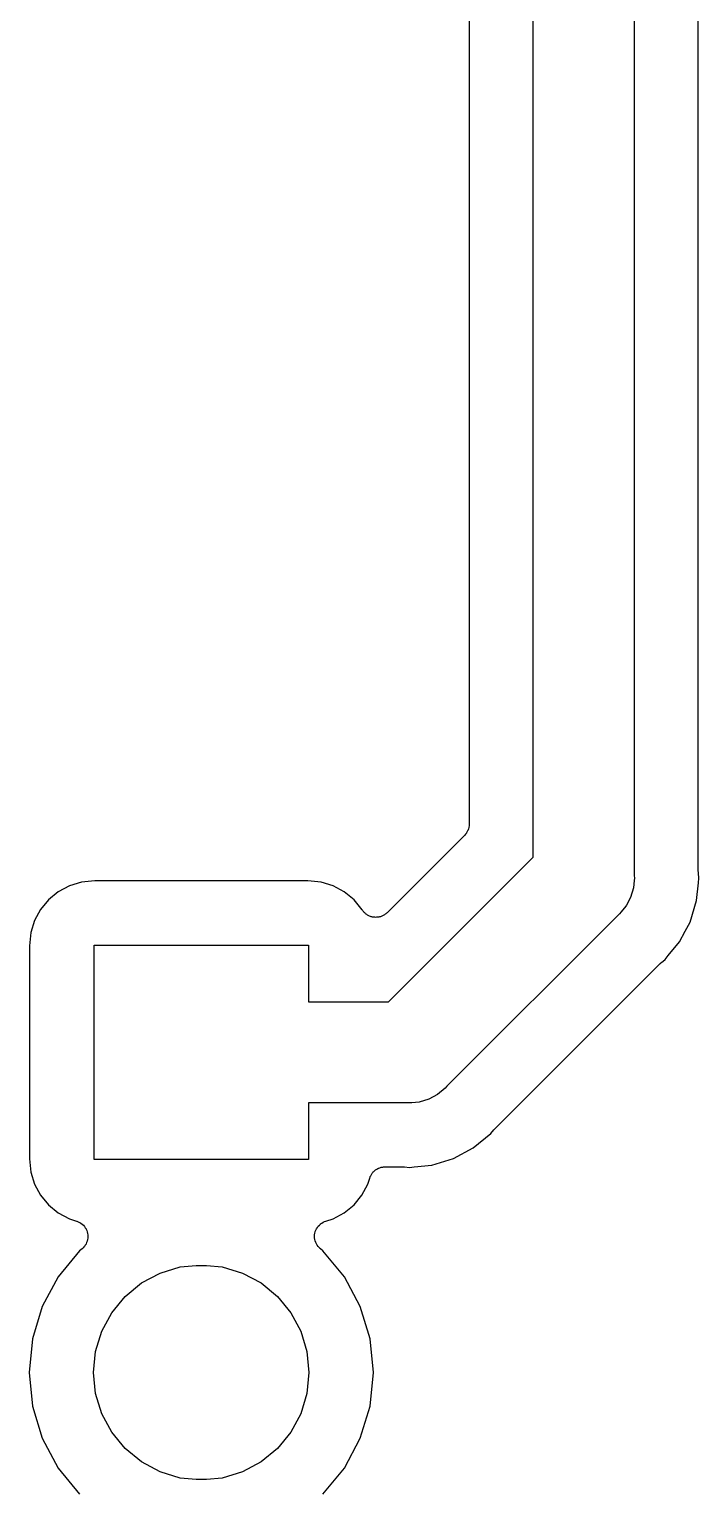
# Model space of a CAD drawing. Extents: x 1.72 to 9.76, y -6.3 to -1.2.
# Drawn here: x 8.6443 to 8.8533, y -5.0485 to -4.5932 of the extents above; entities that cross this region are included whole.
import ezdxf

# ---------------------------------------------------------------- set-up
doc = ezdxf.new("R2010")
doc.units = 0
doc.header["$MEASUREMENT"] = 0
doc.layers.add('BLACK', color=7, linetype='CONTINUOUS')

msp = doc.modelspace()

# ---------------------------------------------------------------- linework, layer by layer
at = {"layer": 'BLACK', "linetype": 'CONTINUOUS'}
for p, q in [((8.83315, -3.77313), (8.83315, -4.85759)), ((8.85315, -4.85636), (8.85315, -3.77436)), ((8.80165, -4.85184), (8.80165, -3.81038)), ((8.78165, -3.86523), (8.78165, -4.84148)), ((8.78048, -4.84466), (8.78019, -4.84502)), ((8.78078, -4.84431), (8.78048, -4.84466)), ((8.78079, -4.84428), (8.78078, -4.84431)), ((8.78081, -4.84426), (8.78079, -4.84428)), ((8.78103, -4.84386), (8.78081, -4.84426)), ((8.78125, -4.84345), (8.78103, -4.84386)), ((8.78126, -4.84343), (8.78125, -4.84345)), ((8.78127, -4.8434), (8.78126, -4.84343)), ((8.7814, -4.84296), (8.78127, -4.8434)), ((8.78154, -4.84252), (8.7814, -4.84296)), ((8.78155, -4.8425), (8.78154, -4.84252)), ((8.7816, -4.84201), (8.78155, -4.84247)), ((8.78155, -4.84247), (8.78155, -4.8425)), ((8.78165, -4.84155), (8.7816, -4.84201)), ((8.78165, -4.84148), (8.78165, -4.8415)), ((8.78165, -4.8415), (8.78165, -4.8415)), ((8.78165, -4.8415), (8.78165, -4.8415)), ((8.78165, -4.8415), (8.78165, -4.84155)), ((8.78019, -4.84502), (8.75603, -4.86918)), ((8.75644, -4.89705), (8.80165, -4.85184)), ((8.83315, -4.85759), (8.83322, -4.85836)), ((8.83322, -4.85836), (8.83315, -4.85913)), ((8.85317, -4.85657), (8.85315, -4.85636)), ((8.85317, -4.85678), (8.85317, -4.85657)), ((8.85317, -4.85685), (8.85317, -4.85678)), ((8.85332, -4.85836), (8.85317, -4.85685)), ((8.85317, -4.85987), (8.85332, -4.85836)), ((8.65337, -4.86263), (8.65032, -4.86512)), ((8.65684, -4.86077), (8.65337, -4.86263)), ((8.66061, -4.85962), (8.65684, -4.86077)), ((8.66478, -4.85921), (8.66061, -4.85962)), ((8.73122, -4.85921), (8.66478, -4.85921)), ((8.73539, -4.85962), (8.73122, -4.85921)), ((8.73916, -4.86077), (8.73539, -4.85962)), ((8.74263, -4.86263), (8.73916, -4.86077)), ((8.74568, -4.86512), (8.74263, -4.86263)), ((8.83292, -4.86145), (8.83202, -4.86442)), ((8.83315, -4.85913), (8.83292, -4.86145)), ((8.83315, -4.85913), (8.83315, -4.85913)), ((8.85263, -4.86537), (8.85317, -4.85987)), ((8.85317, -4.85987), (8.85317, -4.85987)), ((8.65032, -4.86512), (8.64783, -4.86817)), ((8.74825, -4.86826), (8.74568, -4.86512)), ((8.83056, -4.86715), (8.82909, -4.86894)), ((8.83073, -4.86683), (8.83056, -4.86715)), ((8.83202, -4.86442), (8.83073, -4.86683)), ((8.85059, -4.87211), (8.85263, -4.86537)), ((8.64597, -4.87164), (8.64482, -4.87541)), ((8.64783, -4.86817), (8.64597, -4.87164)), ((8.74832, -4.86839), (8.74825, -4.86826)), ((8.74848, -4.8686), (8.74832, -4.86839)), ((8.74862, -4.86881), (8.74848, -4.8686)), ((8.74879, -4.86897), (8.74862, -4.86881)), ((8.74893, -4.86915), (8.74879, -4.86897)), ((8.74913, -4.86932), (8.74893, -4.86915)), ((8.74931, -4.8695), (8.74913, -4.86932)), ((8.7495, -4.86963), (8.74931, -4.8695)), ((8.74968, -4.86978), (8.7495, -4.86963)), ((8.74991, -4.8699), (8.74968, -4.86978)), ((8.75012, -4.87005), (8.74991, -4.8699)), ((8.75034, -4.87013), (8.75012, -4.87005)), ((8.75054, -4.87024), (8.75034, -4.87013)), ((8.75079, -4.87032), (8.75054, -4.87024)), ((8.75102, -4.87042), (8.75079, -4.87032)), ((8.75125, -4.87047), (8.75102, -4.87042)), ((8.75147, -4.87054), (8.75125, -4.87047)), ((8.75173, -4.87056), (8.75147, -4.87054)), ((8.75198, -4.87062), (8.75173, -4.87056)), ((8.75221, -4.87062), (8.75198, -4.87062)), ((8.75244, -4.87064), (8.75221, -4.87062)), ((8.7527, -4.87062), (8.75244, -4.87064)), ((8.75296, -4.87062), (8.7527, -4.87062)), ((8.75318, -4.87058), (8.75296, -4.87062)), ((8.75341, -4.87056), (8.75318, -4.87058)), ((8.75366, -4.87048), (8.75341, -4.87056)), ((8.75391, -4.87044), (8.75366, -4.87048)), ((8.75413, -4.87035), (8.75391, -4.87044)), ((8.75435, -4.87028), (8.75413, -4.87035)), ((8.75458, -4.87017), (8.75435, -4.87028)), ((8.75482, -4.87007), (8.75458, -4.87017)), ((8.75501, -4.86994), (8.75482, -4.87007)), ((8.75522, -4.86984), (8.75501, -4.86994)), ((8.75542, -4.86967), (8.75522, -4.86984)), ((8.75563, -4.86953), (8.75542, -4.86967)), ((8.7558, -4.86937), (8.75563, -4.86953)), ((8.75598, -4.86923), (8.7558, -4.86937)), ((8.75603, -4.86918), (8.75598, -4.86923)), ((8.82799, -4.87004), (8.77464, -4.92339)), ((8.82859, -4.86955), (8.82799, -4.87004)), ((8.82909, -4.86894), (8.82859, -4.86955)), ((8.64482, -4.87541), (8.64441, -4.87958)), ((8.84727, -4.87832), (8.84906, -4.87497)), ((8.84906, -4.87497), (8.85059, -4.87211)), ((8.64441, -4.87958), (8.64441, -4.94602)), ((8.66454, -4.94626), (8.66454, -4.87934)), ((8.66454, -4.87934), (8.73146, -4.87934)), ((8.73146, -4.87934), (8.73146, -4.89705)), ((8.84377, -4.88258), (8.84727, -4.87832)), ((8.78965, -4.93666), (8.84126, -4.88505)), ((8.84126, -4.88505), (8.84131, -4.885)), ((8.84131, -4.885), (8.84148, -4.88487)), ((8.84148, -4.88487), (8.84163, -4.88472)), ((8.84163, -4.88472), (8.8428, -4.88376)), ((8.8428, -4.88376), (8.84376, -4.88259)), ((8.84376, -4.88259), (8.84377, -4.88258)), ((8.73146, -4.89705), (8.75644, -4.89705)), ((8.77175, -4.92596), (8.76902, -4.92742)), ((8.77415, -4.92399), (8.77175, -4.92596)), ((8.77464, -4.92339), (8.77415, -4.92399)), ((8.76219, -4.92855), (8.73146, -4.92855)), ((8.73146, -4.92855), (8.73146, -4.94626)), ((8.76296, -4.92862), (8.76219, -4.92855)), ((8.76373, -4.92855), (8.76296, -4.92862)), ((8.76605, -4.92832), (8.76373, -4.92855)), ((8.76373, -4.92855), (8.76373, -4.92855)), ((8.76902, -4.92742), (8.76605, -4.92832)), ((8.78292, -4.94267), (8.78836, -4.9382)), ((8.78836, -4.9382), (8.78932, -4.93703)), ((8.78932, -4.93703), (8.78937, -4.93697)), ((8.78937, -4.93697), (8.78952, -4.93683)), ((8.78952, -4.93683), (8.78965, -4.93666)), ((8.77671, -4.94599), (8.78292, -4.94267)), ((8.64441, -4.94602), (8.64482, -4.95019)), ((8.73146, -4.94626), (8.66454, -4.94626)), ((8.75244, -4.94952), (8.75261, -4.94938)), ((8.75261, -4.94938), (8.75285, -4.94926)), ((8.75285, -4.94926), (8.75307, -4.94911)), ((8.75307, -4.94911), (8.75328, -4.94903)), ((8.75328, -4.94903), (8.75347, -4.94893)), ((8.75347, -4.94893), (8.75373, -4.94885)), ((8.75373, -4.94885), (8.75397, -4.94875)), ((8.75397, -4.94875), (8.75419, -4.94871)), ((8.75419, -4.94871), (8.75441, -4.94864)), ((8.75441, -4.94864), (8.75467, -4.94862)), ((8.75467, -4.94862), (8.75493, -4.94857)), ((8.75493, -4.94857), (8.75516, -4.94857)), ((8.75516, -4.94857), (8.75538, -4.94855)), ((8.75538, -4.94855), (8.76096, -4.94855)), ((8.76096, -4.94855), (8.76103, -4.94855)), ((8.76103, -4.94855), (8.76124, -4.94857)), ((8.76124, -4.94857), (8.76145, -4.94857)), ((8.76145, -4.94857), (8.76296, -4.94872)), ((8.76296, -4.94872), (8.76447, -4.94857)), ((8.76447, -4.94857), (8.76448, -4.94857)), ((8.76448, -4.94857), (8.76997, -4.94803)), ((8.76997, -4.94803), (8.77671, -4.94599)), ((8.64482, -4.95019), (8.64597, -4.95396)), ((8.64597, -4.95396), (8.64783, -4.95743)), ((8.74817, -4.95743), (8.75003, -4.95396)), ((8.75003, -4.95396), (8.7506, -4.9521)), ((8.7506, -4.9521), (8.75062, -4.95203)), ((8.75062, -4.95203), (8.7507, -4.95182)), ((8.7507, -4.95182), (8.75077, -4.95161)), ((8.75077, -4.95161), (8.7509, -4.95138)), ((8.7509, -4.95138), (8.751, -4.95113)), ((8.751, -4.95113), (8.75113, -4.95095)), ((8.75113, -4.95095), (8.75123, -4.95075)), ((8.75123, -4.95075), (8.7514, -4.95055)), ((8.7514, -4.95055), (8.75155, -4.95033)), ((8.75155, -4.95033), (8.75171, -4.95017)), ((8.75171, -4.95017), (8.75186, -4.95)), ((8.75186, -4.95), (8.75206, -4.94983)), ((8.75206, -4.94983), (8.75225, -4.94965)), ((8.75225, -4.94965), (8.75244, -4.94952)), ((8.64783, -4.95743), (8.65032, -4.96048)), ((8.74568, -4.96048), (8.74817, -4.95743)), ((8.65032, -4.96048), (8.65337, -4.96297)), ((8.65337, -4.96297), (8.65684, -4.96483)), ((8.73916, -4.96483), (8.74263, -4.96297)), ((8.74263, -4.96297), (8.74568, -4.96048)), ((8.65684, -4.96483), (8.65908, -4.96551)), ((8.65908, -4.96551), (8.65913, -4.96553)), ((8.65913, -4.96553), (8.65913, -4.96553)), ((8.65913, -4.96553), (8.65913, -4.96553)), ((8.65913, -4.96553), (8.65915, -4.96553)), ((8.65915, -4.96553), (8.6596, -4.96572)), ((8.6596, -4.96572), (8.66003, -4.96591)), ((8.66003, -4.96591), (8.66004, -4.96591)), ((8.66004, -4.96591), (8.66005, -4.96592)), ((8.66005, -4.96592), (8.66045, -4.96619)), ((8.66045, -4.96619), (8.66084, -4.96646)), ((8.66084, -4.96646), (8.66084, -4.96646)), ((8.66084, -4.96646), (8.66085, -4.96647)), ((8.66085, -4.96647), (8.66119, -4.96682)), ((8.66119, -4.96682), (8.66152, -4.96715)), ((8.66152, -4.96715), (8.66153, -4.96716)), ((8.66153, -4.96716), (8.66153, -4.96717)), ((8.66153, -4.96717), (8.6618, -4.96757)), ((8.6618, -4.96757), (8.66206, -4.96797)), ((8.73398, -4.9679), (8.73424, -4.96751)), ((8.73424, -4.96751), (8.73451, -4.96711)), ((8.73451, -4.96711), (8.73452, -4.96711)), ((8.73452, -4.9671), (8.73487, -4.96676)), ((8.73452, -4.96711), (8.73452, -4.9671)), ((8.73487, -4.96676), (8.7352, -4.96643)), ((8.7352, -4.96643), (8.73521, -4.96642)), ((8.73521, -4.96642), (8.73522, -4.96641)), ((8.73522, -4.96641), (8.73562, -4.96615)), ((8.73562, -4.96615), (8.73601, -4.96588)), ((8.73601, -4.96588), (8.73602, -4.96588)), ((8.73602, -4.96588), (8.73603, -4.96587)), ((8.73603, -4.96587), (8.73648, -4.96569)), ((8.73648, -4.96569), (8.73692, -4.96551)), ((8.73692, -4.96551), (8.73916, -4.96483)), ((8.66222, -4.97223), (8.66204, -4.97266)), ((8.66206, -4.96797), (8.66206, -4.96798)), ((8.66206, -4.96798), (8.66207, -4.96799)), ((8.66207, -4.96799), (8.66225, -4.96843)), ((8.66241, -4.97178), (8.66222, -4.97223)), ((8.66225, -4.96843), (8.66243, -4.96887)), ((8.66251, -4.97129), (8.66241, -4.97176)), ((8.66241, -4.97176), (8.66241, -4.97177)), ((8.66241, -4.97177), (8.66241, -4.97178)), ((8.66243, -4.96887), (8.66243, -4.96888)), ((8.66243, -4.96888), (8.66243, -4.96889)), ((8.66243, -4.96889), (8.66252, -4.96936)), ((8.66261, -4.97082), (8.66251, -4.97129)), ((8.66252, -4.96936), (8.66261, -4.96983)), ((8.66261, -4.96983), (8.66261, -4.96984)), ((8.66261, -4.96984), (8.66261, -4.96985)), ((8.66261, -4.96985), (8.66261, -4.97033)), ((8.66261, -4.97033), (8.66261, -4.9708)), ((8.66261, -4.9708), (8.66261, -4.97081)), ((8.66261, -4.97081), (8.66261, -4.97082)), ((8.73339, -4.96978), (8.7334, -4.96977)), ((8.73339, -4.97025), (8.73339, -4.96978)), ((8.73339, -4.97073), (8.73339, -4.97025)), ((8.73339, -4.97074), (8.73339, -4.97073)), ((8.73339, -4.97076), (8.73339, -4.97074)), ((8.73348, -4.97123), (8.73339, -4.97076)), ((8.7334, -4.96976), (8.73349, -4.96929)), ((8.7334, -4.96977), (8.7334, -4.96976)), ((8.73357, -4.97169), (8.73348, -4.97123)), ((8.73349, -4.96929), (8.73359, -4.96882)), ((8.73357, -4.9717), (8.73357, -4.97169)), ((8.73357, -4.97171), (8.73357, -4.9717)), ((8.73375, -4.97216), (8.73357, -4.97171)), ((8.73359, -4.9688), (8.73378, -4.96837)), ((8.73359, -4.96881), (8.73359, -4.9688)), ((8.73359, -4.96882), (8.73359, -4.96881)), ((8.73393, -4.9726), (8.73375, -4.97216)), ((8.73378, -4.96837), (8.73397, -4.96792)), ((8.73397, -4.96791), (8.73398, -4.9679)), ((8.73397, -4.96792), (8.73397, -4.96791)), ((8.66001, -4.97481), (8.65333, -4.98295)), ((8.66081, -4.97416), (8.66001, -4.97481)), ((8.66114, -4.97383), (8.66081, -4.97416)), ((8.66148, -4.97349), (8.66114, -4.97383)), ((8.66149, -4.97348), (8.66148, -4.97349)), ((8.6615, -4.97347), (8.66149, -4.97348)), ((8.66176, -4.97308), (8.6615, -4.97347)), ((8.66203, -4.97268), (8.66176, -4.97308)), ((8.66204, -4.97266), (8.66203, -4.97267)), ((8.66203, -4.97267), (8.66203, -4.97268)), ((8.73393, -4.97261), (8.73393, -4.9726)), ((8.73394, -4.97262), (8.73393, -4.97261)), ((8.7342, -4.97301), (8.73394, -4.97262)), ((8.73446, -4.97342), (8.7342, -4.97301)), ((8.73447, -4.97342), (8.73446, -4.97342)), ((8.73447, -4.97343), (8.73447, -4.97342)), ((8.73481, -4.97377), (8.73447, -4.97343)), ((8.73514, -4.97412), (8.73481, -4.97377)), ((8.73516, -4.97413), (8.73514, -4.97412)), ((8.73519, -4.97416), (8.73516, -4.97413)), ((8.73516, -4.97413), (8.73516, -4.97413)), ((8.73516, -4.97413), (8.73516, -4.97413)), ((8.73599, -4.97481), (8.73519, -4.97416)), ((8.74267, -4.98295), (8.73599, -4.97481)), ((8.68513, -4.98173), (8.69144, -4.97982)), ((8.69144, -4.97982), (8.69636, -4.97934)), ((8.69636, -4.97934), (8.69964, -4.97934)), ((8.69964, -4.97934), (8.70456, -4.97982)), ((8.70456, -4.97982), (8.71087, -4.98173)), ((8.65333, -4.98295), (8.64837, -4.99224)), ((8.67422, -4.98902), (8.67932, -4.98484)), ((8.67932, -4.98484), (8.68513, -4.98173)), ((8.71087, -4.98173), (8.71668, -4.98484)), ((8.71668, -4.98484), (8.72178, -4.98902)), ((8.74763, -4.99224), (8.74267, -4.98295)), ((8.67004, -4.99412), (8.67422, -4.98902)), ((8.72178, -4.98902), (8.72596, -4.99412)), ((8.64837, -4.99224), (8.64531, -5.00232)), ((8.66693, -4.99993), (8.67004, -4.99412)), ((8.72596, -4.99412), (8.72907, -4.99993)), ((8.75069, -5.00232), (8.74763, -4.99224)), ((8.64531, -5.00232), (8.64428, -5.0128)), ((8.66502, -5.00624), (8.66693, -4.99993)), ((8.72907, -4.99993), (8.73098, -5.00624)), ((8.75172, -5.0128), (8.75069, -5.00232)), ((8.66437, -5.0128), (8.66502, -5.00624)), ((8.73098, -5.00624), (8.73163, -5.0128)), ((8.64428, -5.0128), (8.64531, -5.02328)), ((8.66502, -5.01936), (8.66437, -5.0128)), ((8.73163, -5.0128), (8.73098, -5.01936)), ((8.75069, -5.02328), (8.75172, -5.0128)), ((8.66693, -5.02567), (8.66502, -5.01936)), ((8.73098, -5.01936), (8.72907, -5.02567)), ((8.64531, -5.02328), (8.64837, -5.03336)), ((8.67004, -5.03148), (8.66693, -5.02567)), ((8.72907, -5.02567), (8.72596, -5.03148)), ((8.74763, -5.03336), (8.75069, -5.02328)), ((8.64837, -5.03336), (8.65333, -5.04265)), ((8.67422, -5.03658), (8.67004, -5.03148)), ((8.72596, -5.03148), (8.72178, -5.03658)), ((8.74267, -5.04265), (8.74763, -5.03336)), ((8.67932, -5.04076), (8.67422, -5.03658)), ((8.72178, -5.03658), (8.71668, -5.04076)), ((8.65333, -5.04265), (8.66001, -5.05079)), ((8.68513, -5.04387), (8.67932, -5.04076)), ((8.69144, -5.04578), (8.68513, -5.04387)), ((8.71087, -5.04387), (8.70456, -5.04578)), ((8.71668, -5.04076), (8.71087, -5.04387)), ((8.73599, -5.05079), (8.74267, -5.04265)), ((8.69636, -5.04626), (8.69144, -5.04578)), ((8.69964, -5.04626), (8.69636, -5.04626)), ((8.70456, -5.04578), (8.69964, -5.04626))]:
    msp.add_line(p, q, dxfattribs=at)

doc.saveas('drawing.dxf')
